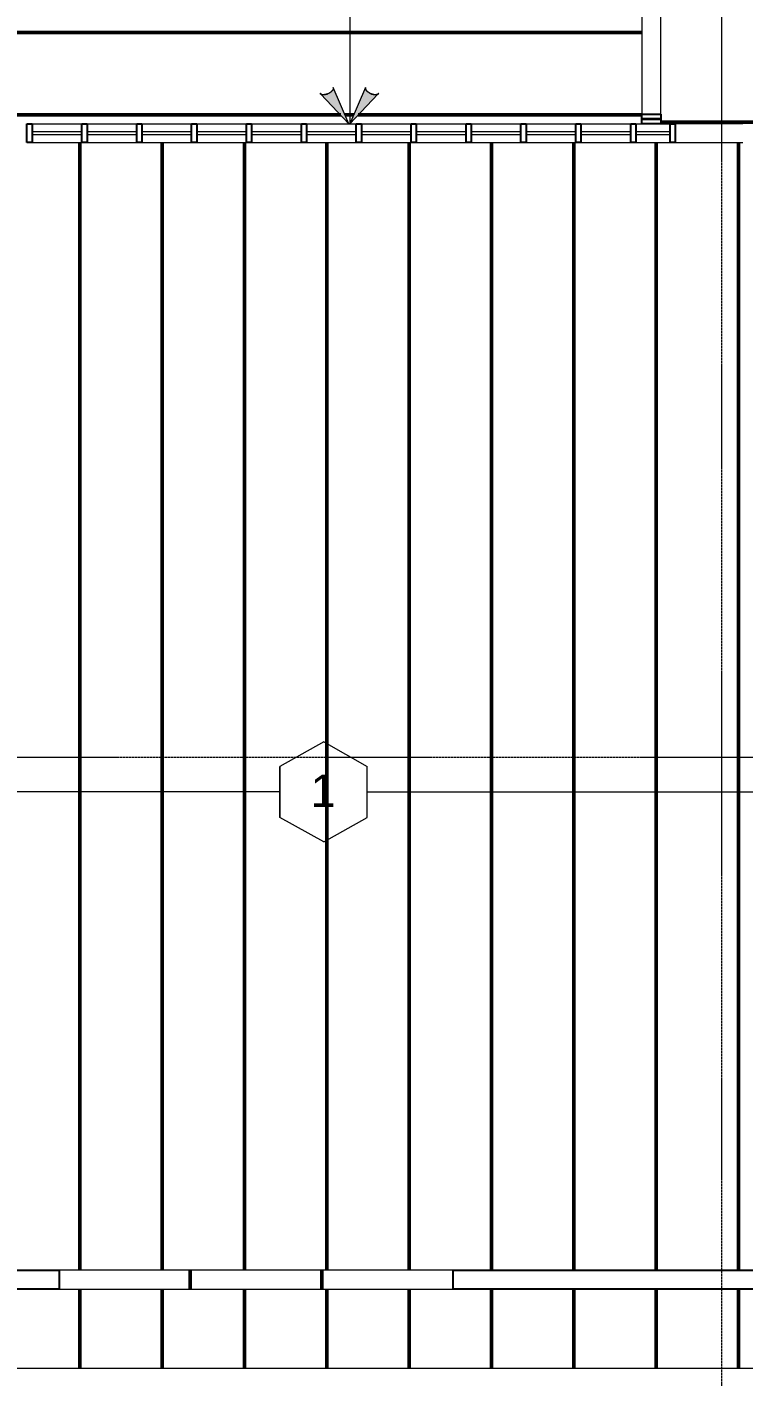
# Model space of a CAD drawing. Header units: inches. Extents: x -4036 to -1914, y 2 to 12338.
# Drawn here: x -3683.9 to -3475.2, y 9986.3 to 10379.5 of the extents above; entities that cross this region are included whole.
import ezdxf

# ---------------------------------------------------------------- set-up
doc = ezdxf.new("R2010")
doc.units = ezdxf.units.IN
doc.header["$MEASUREMENT"] = 0
doc.linetypes.add('Línea de rejilla', pattern=[0.875, 0.5, -0.125, 0.125, -0.125])
for name, color, linetype, lineweight in [('A-ANNO-NOTE', 131, 'Continuous', 9), ('A-DETL-GENF', 92, 'Continuous', 9), ('A-GLAZ-CURT', 52, 'Continuous', 9), ('A-GLAZ-CWMG', 51, 'Continuous', 9), ('I-WALL', 2, 'Continuous', 9), ('S-BEAM', 12, 'Continuous', 9), ('S-BEAM-ANLY', 10, 'Continuous', 50), ('S-GRID', 1, 'Continuous', 9)]:
    doc.layers.add(name, color=color, linetype=linetype, lineweight=lineweight)
doc.styles.add('Arial', font='arial.ttf', dxfattribs={"height": 9.448819})

# ---------------------------------------------------------------- blocks, each defined once
blk = doc.blocks.new('System Panel - PlyWood-1273728-FRAMING PLAN - 2ND FLOOR')
at = {"layer": 'A-GLAZ-CURT', "lineweight": 18}
for p, q in [((7, 0.5), (6.75, 0.5)), ((6.75, 0.5), (6.75, -0.5)), ((7, -0.5), (7, 0.5)), ((6.75, -0.5), (7, -0.5))]:
    blk.add_line(p, q, dxfattribs=at)
blk = doc.blocks.new('Rectangular Mullion - 5 1_2_-748986-FRAMING PLAN - 2ND FLOOR')
at = {"layer": 'A-GLAZ-CWMG', "lineweight": 25}
for p, q in [((0, 2.75), (-1.5, 2.75)), ((-1.5, 2.75), (-1.5, -2.75)), ((0, -2.75), (0, 2.75)), ((-1.5, -2.75), (0, -2.75))]:
    blk.add_line(p, q, dxfattribs=at)
blk = doc.blocks.new('Rectangular Mullion - 5 1_2_-748983-FRAMING PLAN - 2ND FLOOR')
at = {"layer": 'A-GLAZ-CWMG'}
for p, q in [((-2749.17, 11742.74), (-2765.17, 11742.74)), ((-2765.17, 11737.24), (-2749.17, 11737.24))]:
    blk.add_line(p, q, dxfattribs=at)
blk = doc.blocks.new('Rectangular Mullion - 5 1_2_-749713-FRAMING PLAN - 2ND FLOOR')
at = {"layer": 'A-GLAZ-CWMG', "lineweight": 25}
for p, q in [((-1.5, 2.75), (0, 2.75)), ((-1.5, -2.75), (-1.5, 2.75)), ((0, 2.75), (0, -2.75)), ((0, -2.75), (-1.5, -2.75))]:
    blk.add_line(p, q, dxfattribs=at)
blk = doc.blocks.new('System Panel - PlyWood-764936-FRAMING PLAN - 2ND FLOOR')
at = {"layer": 'A-GLAZ-CURT', "lineweight": 18}
for p, q in [((-7.25, -0.5), (-7.25, 0.5)), ((-7.25, 0.5), (7.25, 0.5)), ((7.25, 0.5), (7.25, -0.5)), ((7.25, -0.5), (-7.25, -0.5))]:
    blk.add_line(p, q, dxfattribs=at)
blk = doc.blocks.new('System Panel - PlyWood-1273743-FRAMING PLAN - 2ND FLOOR')
at = {"layer": 'A-GLAZ-CURT', "lineweight": 18}
for p, q in [((-7.25, -0.5), (-7.25, 0.5)), ((-7.25, 0.5), (2.75, 0.5)), ((2.75, 0.5), (2.75, -0.5)), ((2.75, -0.5), (-7.25, -0.5))]:
    blk.add_line(p, q, dxfattribs=at)
blk = doc.blocks.new('Rectangular Mullion - 5 1_2_-748981-FRAMING PLAN - 2ND FLOOR')
at = {"layer": 'A-GLAZ-CWMG'}
for p, q in [((-2522.7, 11828.21), (-2522.7, 11813.71)), ((-2517.2, 11828.21), (-2517.2, 11813.71))]:
    blk.add_line(p, q, dxfattribs=at)
blk = doc.blocks.new('Rectangular Mullion - 5 1_2_-V28-FRAMING PLAN - 2ND FLOOR')
at = {"layer": 'A-GLAZ-CWMG'}
for p, q in [((-3506.42, 10351.34), (-3504.67, 10351.34)), ((-3499.17, 10351.34), (-3496.42, 10351.34)), ((-3506.42, 10345.84), (-3496.42, 10345.84))]:
    blk.add_line(p, q, dxfattribs=at)
blk = doc.blocks.new('Rectangular Mullion - 5 1_2_-748984-FRAMING PLAN - 2ND FLOOR')
at = {"layer": 'A-GLAZ-CWMG', "lineweight": 25}
for p, q in [((0.75, 2.75), (-0.75, 2.75)), ((-0.75, 2.75), (-0.75, -2.75)), ((0.75, -2.75), (0.75, 2.75)), ((-0.75, -2.75), (0.75, -2.75))]:
    blk.add_line(p, q, dxfattribs=at)
blk = doc.blocks.new('Rectangular Mullion - 5 1_2_-1273583-FRAMING PLAN - 2ND FLOOR')
at = {"layer": 'A-GLAZ-CWMG'}
for p, q in [((-3491.17, 10351.34), (-3494.92, 10351.34)), ((-3494.92, 10345.84), (-3491.17, 10345.84))]:
    blk.add_line(p, q, dxfattribs=at)
blk = doc.blocks.new('Rectangular Mullion - 5 1_2_-749712-FRAMING PLAN - 2ND FLOOR')
at = {"layer": 'A-GLAZ-CWMG', "lineweight": 25}
for p, q in [((0, 2.75), (-1.5, 2.75)), ((-1.5, 2.75), (-1.5, -2.75)), ((0, -2.75), (0, 2.75)), ((-1.5, -2.75), (0, -2.75))]:
    blk.add_line(p, q, dxfattribs=at)
blk = doc.blocks.new('TRUSS - 22_-V56-FRAMING PLAN - 2ND FLOOR')
at = {"layer": 'S-BEAM'}
for p, q in [((-91.17, 0), (-173.9, 0)), ((-87.41, 0), (-89.86, 0)), ((145.25, 0), (-86.1, 0)), ((173.9, 0), (150.75, 0))]:
    blk.add_line(p, q, dxfattribs=at)
blk = doc.blocks.new('TRUSS - 22_-V57-FRAMING PLAN - 2ND FLOOR')
at = {"layer": 'S-BEAM'}
for p, q in [((145.25, 0), (-173.9, 0)), ((173.9, 0), (150.75, 0))]:
    blk.add_line(p, q, dxfattribs=at)
blk = doc.blocks.new('TRUSS - 22_-892348-FRAMING PLAN - 2ND FLOOR')
at = {"layer": 'S-BEAM'}
for p, q in [((150.05, 0), (-178.7, 0)), ((178.7, 0), (155.55, 0))]:
    blk.add_line(p, q, dxfattribs=at)
blk = doc.blocks.new('Rectangular Mullion - 5 1_2_-1273240-FRAMING PLAN - 2ND FLOOR')
at = {"layer": 'A-GLAZ-CWMG'}
for p, q in [((-3504.67, 10367.34), (-3504.67, 10354.09)), ((-3499.17, 10354.09), (-3499.17, 10367.34))]:
    blk.add_line(p, q, dxfattribs=at)
blk = doc.blocks.new('TRUSSES - TRUSSES-1430591-FRAMING PLAN - 2ND FLOOR')
at = {"layer": 'A-DETL-GENF'}
h = blk.add_hatch(color=256, dxfattribs=at)
h.paths.add_polyline_path([(-246.52, 8.4), (-255.12, 0.23), (-244.76, 4.79), (-244.97, 4.81), (-245.2, 4.9), (-245.43, 5.06), (-245.89, 5.53), (-246.28, 6.17), (-246.55, 6.89), (-246.67, 7.59), (-246.61, 8.17)], flags=0)
h.paths.add_polyline_path([(-255.12, 0), (-246.52, -8.17), (-246.61, -7.95), (-246.66, -7.68), (-246.63, -7.02), (-246.43, -6.3), (-246.09, -5.61), (-245.66, -5.04), (-245.2, -4.68), (-244.97, -4.59), (-244.76, -4.56), (-244.57, -4.6), (-253.44, -0.73)], flags=0)
h = blk.add_hatch(color=256, dxfattribs=at)
h.paths.add_polyline_path([(246.52, 8.4), (246.61, 8.17), (246.66, 7.9), (246.63, 7.25), (246.43, 6.53), (246.09, 5.84), (245.66, 5.27), (245.2, 4.9), (244.97, 4.81), (244.76, 4.79), (244.57, 4.83), (255.12, 0.23)], flags=0)
h.paths.add_polyline_path([(255.12, 0), (244.76, -4.56), (244.97, -4.59), (245.2, -4.68), (245.43, -4.83), (245.89, -5.31), (246.28, -5.95), (246.55, -6.66), (246.67, -7.36), (246.61, -7.95), (246.52, -8.17)], flags=0)
for p, q in [((0, 14.61), (-12.61, 7.43)), ((0, 14.61), (12.85, 7.43)), ((-246.52, 8.4), (-255.12, 0.23)), ((-246.52, 8.4), (-246.24, 8.66)), ((246.52, 8.4), (246.24, 8.66)), ((255.12, 0.23), (246.52, 8.4)), ((-255.12, 0.23), (-244.57, 4.83)), ((-12.61, 7.43), (-12.61, -7.43)), ((12.85, -7.43), (12.85, 7.43)), ((12.85, 7.43), (12.85, -7.43)), ((244.57, 4.83), (255.12, 0.23)), ((-255.12, 0), (-246.52, -8.17)), ((-244.57, -4.6), (-255.12, 0)), ((-12.61, 0), (-255.12, 0)), ((12.85, 0), (255.12, 0)), ((255.12, 0), (244.57, -4.6)), ((246.52, -8.17), (255.12, 0)), ((0, -14.56), (-12.61, -7.43)), ((0, -14.56), (12.85, -7.43)), ((-246.52, -8.17), (-246.24, -8.43)), ((246.52, -8.17), (246.24, -8.43))]:
    blk.add_line(p, q, dxfattribs=at)
for centre, major_axis, start_param, end_param in [((-245.41, 6.74), (-0.84, 1.91), 0.527907, 1.031328), ((-245.41, 6.74), (-0.84, 1.91), 0, 0.515859), ((245.41, 6.74), (0.84, 1.91), 5.767326, 6.283185), ((245.41, 6.74), (0.84, 1.91), 5.251857, 5.755279), ((-245.41, 6.74), (-0.84, 1.91), 1.058732, 1.553534), ((-245.41, 6.74), (-0.84, 1.91), 1.586991, 2.08013), ((-245.41, 6.74), (-0.84, 1.91), 2.111632, 2.609761), ((-245.41, 6.74), (-0.84, 1.91), 2.630892, 3.141593), ((245.41, 6.74), (0.84, 1.91), 3.141593, 3.652293), ((245.41, 6.74), (0.84, 1.91), 3.673425, 4.171554), ((245.41, 6.74), (0.84, 1.91), 4.203055, 4.696194), ((245.41, 6.74), (0.84, 1.91), 4.729651, 5.224453), ((-245.41, -6.52), (0.84, 1.91), 2.110265, 2.613686), ((-245.41, -6.52), (0.84, 1.91), 1.588058, 2.082861), ((-245.41, -6.52), (0.84, 1.91), 1.061463, 1.554602), ((-245.41, -6.52), (0.84, 1.91), 0.531832, 1.029961), ((-245.41, -6.52), (0.84, 1.91), 0, 0.5107), ((245.41, -6.52), (-0.84, 1.91), 5.772485, 6.283185), ((245.41, -6.52), (-0.84, 1.91), 5.253224, 5.751353), ((245.41, -6.52), (-0.84, 1.91), 4.728584, 5.221723), ((245.41, -6.52), (-0.84, 1.91), 4.200325, 4.695127), ((245.41, -6.52), (-0.84, 1.91), 3.669499, 4.172921), ((-245.41, -6.52), (0.84, 1.91), 2.625734, 3.141593), ((245.41, -6.52), (-0.84, 1.91), 3.141593, 3.657452)]:
    blk.add_ellipse(centre, major_axis=major_axis, ratio=0.493649, start_param=start_param, end_param=end_param, dxfattribs=at)
for points, knots in [([(-244.57, 4.83), (-244.63, 4.81), (-244.76, 4.78), (-244.97, 4.8), (-245.2, 4.89), (-245.51, 5.1), (-245.9, 5.5), (-246.3, 6.16), (-246.6, 6.96), (-246.69, 7.64), (-246.64, 8.12), (-246.56, 8.31), (-246.52, 8.4)], [0, 0, 0, 0, 0.066667, 0.133333, 0.2, 0.266667, 0.4, 0.533333, 0.666667, 0.833333, 0.916667, 1, 1, 1, 1]), ([(246.52, 8.4), (246.56, 8.33), (246.62, 8.18), (246.68, 7.82), (246.66, 7.26), (246.46, 6.52), (246.12, 5.84), (245.73, 5.3), (245.31, 4.94), (244.98, 4.79), (244.73, 4.78), (244.62, 4.81), (244.57, 4.83)], [0, 0, 0, 0, 0.066667, 0.133333, 0.266667, 0.4, 0.533333, 0.65, 0.766667, 0.883333, 0.941667, 1, 1, 1, 1]), ([(-246.52, -8.17), (-246.56, -8.1), (-246.62, -7.96), (-246.68, -7.59), (-246.66, -7.03), (-246.46, -6.3), (-246.12, -5.62), (-245.73, -5.08), (-245.31, -4.71), (-244.98, -4.57), (-244.73, -4.55), (-244.62, -4.58), (-244.57, -4.6)], [0, 0, 0, 0, 0.066667, 0.133333, 0.266667, 0.4, 0.533333, 0.65, 0.766667, 0.883333, 0.941667, 1, 1, 1, 1]), ([(244.57, -4.6), (244.63, -4.58), (244.76, -4.55), (244.97, -4.57), (245.2, -4.67), (245.51, -4.87), (245.9, -5.28), (246.3, -5.93), (246.6, -6.73), (246.69, -7.41), (246.64, -7.9), (246.56, -8.09), (246.52, -8.17)], [0, 0, 0, 0, 0.066667, 0.133333, 0.2, 0.266667, 0.4, 0.533333, 0.666667, 0.833333, 0.916667, 1, 1, 1, 1])]:
    blk.add_open_spline(points, degree=3, knots=knots, dxfattribs=at)
blk = doc.blocks.new('TRUSSES - TRUSSES-1143648-FRAMING PLAN - 2ND FLOOR')
at = {"layer": 'A-DETL-GENF'}
h = blk.add_hatch(color=256, dxfattribs=at)
h.paths.add_polyline_path([(-89.95, 8.4), (-98.55, 0.23), (-88.19, 4.79), (-88.4, 4.81), (-88.63, 4.9), (-88.86, 5.06), (-89.32, 5.53), (-89.71, 6.17), (-89.98, 6.89), (-90.1, 7.59), (-90.04, 8.17)], flags=0)
h.paths.add_polyline_path([(-98.55, 0), (-89.95, -8.17), (-90.04, -7.95), (-90.09, -7.68), (-90.06, -7.02), (-89.86, -6.3), (-89.53, -5.61), (-89.1, -5.04), (-88.63, -4.68), (-88.4, -4.59), (-88.19, -4.56), (-88, -4.6)], flags=0)
h = blk.add_hatch(color=256, dxfattribs=at)
h.paths.add_polyline_path([(89.95, 8.4), (90.04, 8.17), (90.09, 7.9), (90.06, 7.25), (89.86, 6.53), (89.53, 5.84), (89.1, 5.27), (88.63, 4.9), (88.4, 4.81), (88.19, 4.79), (88, 4.83), (98.55, 0.23)], flags=0)
h.paths.add_polyline_path([(98.55, 0), (88.19, -4.56), (88.4, -4.59), (88.63, -4.68), (88.86, -4.83), (89.32, -5.31), (89.71, -5.95), (89.98, -6.66), (90.1, -7.36), (90.04, -7.95), (89.95, -8.17)], flags=0)
for p, q in [((0, 14.61), (-12.61, 7.43)), ((0, 14.61), (12.85, 7.43)), ((-89.95, 8.4), (-98.55, 0.23)), ((-89.95, 8.4), (-89.67, 8.66)), ((89.95, 8.4), (89.67, 8.66)), ((98.55, 0.23), (89.95, 8.4)), ((-98.55, 0.23), (-88, 4.83)), ((-12.61, 7.43), (-12.61, -7.43)), ((12.85, -7.43), (12.85, 7.43)), ((12.85, 7.43), (12.85, -7.43)), ((88, 4.83), (98.55, 0.23)), ((-98.55, 0), (-89.95, -8.17)), ((-88, -4.6), (-98.55, 0)), ((-12.61, 0), (-98.55, 0)), ((12.85, 0), (98.55, 0)), ((98.55, 0), (88, -4.6)), ((89.95, -8.17), (98.55, 0)), ((0, -14.56), (-12.61, -7.43)), ((0, -14.56), (12.85, -7.43)), ((-89.95, -8.17), (-89.67, -8.43)), ((89.95, -8.17), (89.67, -8.43))]:
    blk.add_line(p, q, dxfattribs=at)
for centre, major_axis, start_param, end_param in [((-88.84, 6.74), (-0.84, 1.91), 0.527907, 1.031328), ((-88.84, 6.74), (-0.84, 1.91), 0, 0.515859), ((88.84, 6.74), (0.84, 1.91), 5.767326, 6.283185), ((88.84, 6.74), (0.84, 1.91), 5.251857, 5.755279), ((-88.84, 6.74), (-0.84, 1.91), 1.058732, 1.553534), ((-88.84, 6.74), (-0.84, 1.91), 1.586991, 2.08013), ((-88.84, 6.74), (-0.84, 1.91), 2.111632, 2.609761), ((-88.84, 6.74), (-0.84, 1.91), 2.630892, 3.141593), ((88.84, 6.74), (0.84, 1.91), 3.141593, 3.652293), ((88.84, 6.74), (0.84, 1.91), 3.673425, 4.171554), ((88.84, 6.74), (0.84, 1.91), 4.203055, 4.696194), ((88.84, 6.74), (0.84, 1.91), 4.729651, 5.224453), ((-88.84, -6.52), (0.84, 1.91), 2.110265, 2.613686), ((-88.84, -6.52), (0.84, 1.91), 1.588058, 2.082861), ((-88.84, -6.52), (0.84, 1.91), 1.061463, 1.554602), ((-88.84, -6.52), (0.84, 1.91), 0.531832, 1.029961), ((-88.84, -6.52), (0.84, 1.91), 0, 0.5107), ((88.84, -6.52), (-0.84, 1.91), 5.772485, 6.283185), ((88.84, -6.52), (-0.84, 1.91), 5.253224, 5.751353), ((88.84, -6.52), (-0.84, 1.91), 4.728584, 5.221723), ((88.84, -6.52), (-0.84, 1.91), 4.200325, 4.695127), ((88.84, -6.52), (-0.84, 1.91), 3.669499, 4.172921), ((-88.84, -6.52), (0.84, 1.91), 2.625734, 3.141593), ((88.84, -6.52), (-0.84, 1.91), 3.141593, 3.657452)]:
    blk.add_ellipse(centre, major_axis=major_axis, ratio=0.493649, start_param=start_param, end_param=end_param, dxfattribs=at)
for points, knots in [([(-88, 4.83), (-88.06, 4.81), (-88.19, 4.78), (-88.4, 4.8), (-88.63, 4.89), (-88.94, 5.1), (-89.33, 5.5), (-89.73, 6.16), (-90.03, 6.96), (-90.13, 7.64), (-90.07, 8.12), (-90, 8.31), (-89.95, 8.4)], [0, 0, 0, 0, 0.066667, 0.133333, 0.2, 0.266667, 0.4, 0.533333, 0.666667, 0.833333, 0.916667, 1, 1, 1, 1]), ([(89.95, 8.4), (89.99, 8.33), (90.05, 8.18), (90.11, 7.82), (90.09, 7.26), (89.89, 6.52), (89.56, 5.84), (89.16, 5.3), (88.74, 4.94), (88.41, 4.79), (88.16, 4.78), (88.06, 4.81), (88, 4.83)], [0, 0, 0, 0, 0.066667, 0.133333, 0.266667, 0.4, 0.533333, 0.65, 0.766667, 0.883333, 0.941667, 1, 1, 1, 1]), ([(-89.95, -8.17), (-89.99, -8.1), (-90.05, -7.96), (-90.11, -7.59), (-90.09, -7.03), (-89.89, -6.3), (-89.56, -5.62), (-89.16, -5.08), (-88.74, -4.71), (-88.41, -4.57), (-88.16, -4.55), (-88.06, -4.58), (-88, -4.6)], [0, 0, 0, 0, 0.066667, 0.133333, 0.266667, 0.4, 0.533333, 0.65, 0.766667, 0.883333, 0.941667, 1, 1, 1, 1]), ([(88, -4.6), (88.06, -4.58), (88.19, -4.55), (88.4, -4.57), (88.63, -4.67), (88.94, -4.87), (89.33, -5.28), (89.73, -5.93), (90.03, -6.73), (90.13, -7.41), (90.07, -7.9), (90, -8.09), (89.95, -8.17)], [0, 0, 0, 0, 0.066667, 0.133333, 0.2, 0.266667, 0.4, 0.533333, 0.666667, 0.833333, 0.916667, 1, 1, 1, 1])]:
    blk.add_open_spline(points, degree=3, knots=knots, dxfattribs=at)

msp = doc.modelspace()

# ---------------------------------------------------------------- linework, layer by layer
at = {"layer": 'I-WALL', "lineweight": 25}
for p, q in [((-3770.72, 10017.09), (-3674.54, 10017.09)), ((-3674.54, 10017.09), (-3674.54, 10011.59)), ((-3636.51, 10011.59), (-3636.51, 10017.09)), ((-3636.51, 10017.09), (-3636.14, 10017.09)), ((-3636.14, 10017.09), (-3636.14, 10011.59)), ((-3598.11, 10011.59), (-3598.11, 10017.09)), ((-3598.11, 10017.09), (-3597.74, 10017.09)), ((-3597.74, 10017.09), (-3597.74, 10011.59)), ((-3559.71, 10011.59), (-3559.71, 10017.09)), ((-3559.71, 10017.09), (-3405.42, 10017.09)), ((-3674.54, 10011.59), (-3770.72, 10011.59)), ((-3636.14, 10011.59), (-3636.51, 10011.59)), ((-3597.74, 10011.59), (-3598.11, 10011.59)), ((-3405.42, 10011.59), (-3559.71, 10011.59))]:
    msp.add_line(p, q, dxfattribs=at)
at = {"layer": 'I-WALL'}
for p, q in [((-3636.51, 10017.09), (-3674.54, 10017.09)), ((-3598.11, 10017.09), (-3636.14, 10017.09)), ((-3559.71, 10017.09), (-3597.74, 10017.09)), ((-3674.54, 10011.59), (-3636.51, 10011.59)), ((-3636.14, 10011.59), (-3598.11, 10011.59)), ((-3597.74, 10011.59), (-3559.71, 10011.59)), ((-2644.92, 9988.44), (-3852.47, 9988.44))]:
    msp.add_line(p, q, dxfattribs=at)
at = {"layer": 'S-BEAM-ANLY', "color": 7}
for p, q in [((-3534.67, 10377.89), (-3822.47, 10377.89)), ((-3504.67, 10377.89), (-3534.67, 10377.89)), ((-3592.47, 10353.89), (-3822.47, 10353.89)), ((-3588.71, 10353.89), (-3591.16, 10353.89)), ((-3534.67, 10353.89), (-3587.4, 10353.89)), ((-3504.67, 10353.89), (-3534.67, 10353.89)), ((-3499.17, 10351.79), (-3478.55, 10351.79)), ((-3478.55, 10351.79), (-3443.43, 10351.79)), ((-3668.47, 10345.84), (-3668.47, 10315.84)), ((-3644.47, 10345.84), (-3644.47, 10315.84)), ((-3620.47, 10345.84), (-3620.47, 10315.84)), ((-3596.47, 10345.84), (-3596.47, 10315.84)), ((-3572.47, 10345.84), (-3572.47, 10315.84)), ((-3548.47, 10345.84), (-3548.47, 10315.84)), ((-3524.47, 10345.84), (-3524.47, 10315.84)), ((-3500.47, 10345.84), (-3500.47, 10315.84)), ((-3476.47, 10345.84), (-3476.47, 10315.84)), ((-3668.47, 10315.84), (-3668.47, 10018.44)), ((-3644.47, 10315.84), (-3644.47, 10018.44)), ((-3620.47, 10315.84), (-3620.47, 10018.44)), ((-3596.47, 10315.84), (-3596.47, 10018.44)), ((-3572.47, 10315.84), (-3572.47, 10018.44)), ((-3548.47, 10315.84), (-3548.47, 10018.44)), ((-3524.47, 10315.84), (-3524.47, 10018.44)), ((-3500.47, 10315.84), (-3500.47, 10018.44)), ((-3476.47, 10315.84), (-3476.47, 10018.44)), ((-3668.47, 10018.44), (-3668.47, 10017.09)), ((-3644.47, 10018.44), (-3644.47, 10017.09)), ((-3620.47, 10018.44), (-3620.47, 10017.09)), ((-3596.47, 10018.44), (-3596.47, 10017.09)), ((-3572.47, 10018.44), (-3572.47, 10017.09)), ((-3548.47, 10018.44), (-3548.47, 10017.09)), ((-3524.47, 10018.44), (-3524.47, 10017.09)), ((-3500.47, 10018.44), (-3500.47, 10017.09)), ((-3476.47, 10018.44), (-3476.47, 10017.09)), ((-3668.47, 10011.59), (-3668.47, 9988.44)), ((-3644.47, 10011.59), (-3644.47, 9988.44)), ((-3620.47, 10011.59), (-3620.47, 9988.44)), ((-3596.47, 10011.59), (-3596.47, 9988.44)), ((-3572.47, 10011.59), (-3572.47, 9988.44)), ((-3548.47, 10011.59), (-3548.47, 9988.44)), ((-3524.47, 10011.59), (-3524.47, 9988.44)), ((-3500.47, 10011.59), (-3500.47, 9988.44)), ((-3476.47, 10011.59), (-3476.47, 9988.44))]:
    msp.add_line(p, q, dxfattribs=at)
at = {"layer": 'S-GRID', "linetype": 'Línea de rejilla'}
for p, q in [((-3481.32, 9786.33), (-3481.32, 12288.56)), ((-1959.43, 10166.6), (-3987.13, 10166.6))]:
    msp.add_line(p, q, dxfattribs=at)

# ---------------------------------------------------------------- block references
at = {"layer": 'A-DETL-GENF'}
for name, p, rotation in [('TRUSSES - TRUSSES-1143648-FRAMING PLAN - 2ND FLOOR', (-3589.82, 10449.89), 89.99999999999895), ('TRUSSES - TRUSSES-1430591-FRAMING PLAN - 2ND FLOOR', (-3597.36, 10156.55), 180)]:
    msp.add_blockref(name, p, dxfattribs=dict(at, rotation=rotation))
at = {"layer": 'A-GLAZ-CURT', "rotation": 270}
msp.add_blockref('System Panel - PlyWood-1273728-FRAMING PLAN - 2ND FLOOR', (-3501.92, 10359.59), dxfattribs=at)
at = {"layer": 'A-GLAZ-CURT'}
for name, p in [('System Panel - PlyWood-764936-FRAMING PLAN - 2ND FLOOR', (-3675.17, 10348.59)), ('System Panel - PlyWood-764936-FRAMING PLAN - 2ND FLOOR', (-3659.17, 10348.59)), ('System Panel - PlyWood-764936-FRAMING PLAN - 2ND FLOOR', (-3643.17, 10348.59)), ('System Panel - PlyWood-764936-FRAMING PLAN - 2ND FLOOR', (-3627.17, 10348.59)), ('System Panel - PlyWood-764936-FRAMING PLAN - 2ND FLOOR', (-3611.17, 10348.59)), ('System Panel - PlyWood-764936-FRAMING PLAN - 2ND FLOOR', (-3595.17, 10348.59)), ('System Panel - PlyWood-764936-FRAMING PLAN - 2ND FLOOR', (-3579.17, 10348.59)), ('System Panel - PlyWood-764936-FRAMING PLAN - 2ND FLOOR', (-3563.17, 10348.59)), ('System Panel - PlyWood-764936-FRAMING PLAN - 2ND FLOOR', (-3547.17, 10348.59)), ('System Panel - PlyWood-764936-FRAMING PLAN - 2ND FLOOR', (-3531.17, 10348.59)), ('System Panel - PlyWood-764936-FRAMING PLAN - 2ND FLOOR', (-3515.17, 10348.59)), ('System Panel - PlyWood-1273743-FRAMING PLAN - 2ND FLOOR', (-3499.17, 10348.59))]:
    msp.add_blockref(name, p, dxfattribs=at)
at = {"layer": 'A-GLAZ-CWMG'}
for name, p, rotation in [('Rectangular Mullion - 5 1_2_-748983-FRAMING PLAN - 2ND FLOOR', (8238.07, 13132.51), 90), ('Rectangular Mullion - 5 1_2_-748981-FRAMING PLAN - 2ND FLOOR', (8145.79, 12868.54), 90), ('Rectangular Mullion - 5 1_2_-748981-FRAMING PLAN - 2ND FLOOR', (8161.79, 12868.54), 90), ('Rectangular Mullion - 5 1_2_-748981-FRAMING PLAN - 2ND FLOOR', (8177.79, 12868.54), 90), ('Rectangular Mullion - 5 1_2_-748981-FRAMING PLAN - 2ND FLOOR', (8193.79, 12868.54), 90), ('Rectangular Mullion - 5 1_2_-748981-FRAMING PLAN - 2ND FLOOR', (8209.79, 12868.54), 89.99999999999511), ('Rectangular Mullion - 5 1_2_-748981-FRAMING PLAN - 2ND FLOOR', (8225.79, 12868.54), 90), ('Rectangular Mullion - 5 1_2_-748981-FRAMING PLAN - 2ND FLOOR', (8241.79, 12868.54), 90), ('Rectangular Mullion - 5 1_2_-748981-FRAMING PLAN - 2ND FLOOR', (8257.79, 12868.54), 90), ('Rectangular Mullion - 5 1_2_-748981-FRAMING PLAN - 2ND FLOOR', (8273.79, 12868.54), 90), ('Rectangular Mullion - 5 1_2_-748981-FRAMING PLAN - 2ND FLOOR', (8289.79, 12868.54), 90), ('Rectangular Mullion - 5 1_2_-748981-FRAMING PLAN - 2ND FLOOR', (8305.79, 12868.54), 90), ('Rectangular Mullion - 5 1_2_-749713-FRAMING PLAN - 2ND FLOOR', (-3501.92, 10354.09), 90), ('Rectangular Mullion - 5 1_2_-748983-FRAMING PLAN - 2ND FLOOR', (-6240.35, 22088.58), 180)]:
    msp.add_blockref(name, p, dxfattribs=dict(at, rotation=rotation))
for name in ['Rectangular Mullion - 5 1_2_-1273240-FRAMING PLAN - 2ND FLOOR', 'Rectangular Mullion - 5 1_2_-V28-FRAMING PLAN - 2ND FLOOR', 'Rectangular Mullion - 5 1_2_-1273583-FRAMING PLAN - 2ND FLOOR']:
    msp.add_blockref(name, (0, 0), dxfattribs=at)
at = {"layer": 'A-GLAZ-CWMG', "extrusion": (0, 0, -1)}
for name, p, rotation in [('Rectangular Mullion - 5 1_2_-748984-FRAMING PLAN - 2ND FLOOR', (3683.17, 10348.59), 180), ('Rectangular Mullion - 5 1_2_-748984-FRAMING PLAN - 2ND FLOOR', (3667.17, 10348.59), 180), ('Rectangular Mullion - 5 1_2_-748984-FRAMING PLAN - 2ND FLOOR', (3651.17, 10348.59), 180), ('Rectangular Mullion - 5 1_2_-748984-FRAMING PLAN - 2ND FLOOR', (3635.17, 10348.59), 180), ('Rectangular Mullion - 5 1_2_-748984-FRAMING PLAN - 2ND FLOOR', (3619.17, 10348.59), 180), ('Rectangular Mullion - 5 1_2_-748984-FRAMING PLAN - 2ND FLOOR', (3603.17, 10348.59), 180), ('Rectangular Mullion - 5 1_2_-748984-FRAMING PLAN - 2ND FLOOR', (3587.17, 10348.59), 180), ('Rectangular Mullion - 5 1_2_-748984-FRAMING PLAN - 2ND FLOOR', (3571.17, 10348.59), 180), ('Rectangular Mullion - 5 1_2_-748984-FRAMING PLAN - 2ND FLOOR', (3555.17, 10348.59), 180), ('Rectangular Mullion - 5 1_2_-748984-FRAMING PLAN - 2ND FLOOR', (3539.17, 10348.59), 180), ('Rectangular Mullion - 5 1_2_-748984-FRAMING PLAN - 2ND FLOOR', (3523.17, 10348.59), 180), ('Rectangular Mullion - 5 1_2_-748984-FRAMING PLAN - 2ND FLOOR', (3507.17, 10348.59), 180), ('Rectangular Mullion - 5 1_2_-748986-FRAMING PLAN - 2ND FLOOR', (3501.92, 10351.34), 270), ('Rectangular Mullion - 5 1_2_-749712-FRAMING PLAN - 2ND FLOOR', (3494.92, 10348.59), 180)]:
    msp.add_blockref(name, p, dxfattribs=dict(at, rotation=rotation))
at = {"layer": 'S-BEAM'}
for name, p, rotation in [('TRUSS - 22_-V57-FRAMING PLAN - 2ND FLOOR', (-3678.57, 10377.89), 180), ('TRUSS - 22_-V56-FRAMING PLAN - 2ND FLOOR', (-3678.57, 10353.89), 180), ('TRUSS - 22_-892348-FRAMING PLAN - 2ND FLOOR', (-3668.47, 10167.14), 270.0000000000004), ('TRUSS - 22_-892348-FRAMING PLAN - 2ND FLOOR', (-3644.47, 10167.14), 270.0000000000004), ('TRUSS - 22_-892348-FRAMING PLAN - 2ND FLOOR', (-3620.47, 10167.14), 270.0000000000004), ('TRUSS - 22_-892348-FRAMING PLAN - 2ND FLOOR', (-3596.47, 10167.14), 270.0000000000004), ('TRUSS - 22_-892348-FRAMING PLAN - 2ND FLOOR', (-3572.47, 10167.14), 270.0000000000004), ('TRUSS - 22_-892348-FRAMING PLAN - 2ND FLOOR', (-3548.47, 10167.14), 270.0000000000004), ('TRUSS - 22_-892348-FRAMING PLAN - 2ND FLOOR', (-3524.47, 10167.14), 270.0000000000004), ('TRUSS - 22_-892348-FRAMING PLAN - 2ND FLOOR', (-3500.47, 10167.14), 270.0000000000004), ('TRUSS - 22_-892348-FRAMING PLAN - 2ND FLOOR', (-3476.47, 10167.14), 270.0000000000004)]:
    msp.add_blockref(name, p, dxfattribs=dict(at, rotation=rotation))

# ---------------------------------------------------------------- texts
at = {"layer": 'A-ANNO-NOTE', "insert": (-3601.27, 10161.6), "char_height": 9.45, "width": 8.787, "attachment_point": 1, "style": 'Arial'}
msp.add_mtext('1', dxfattribs=at)

doc.saveas('drawing.dxf')
